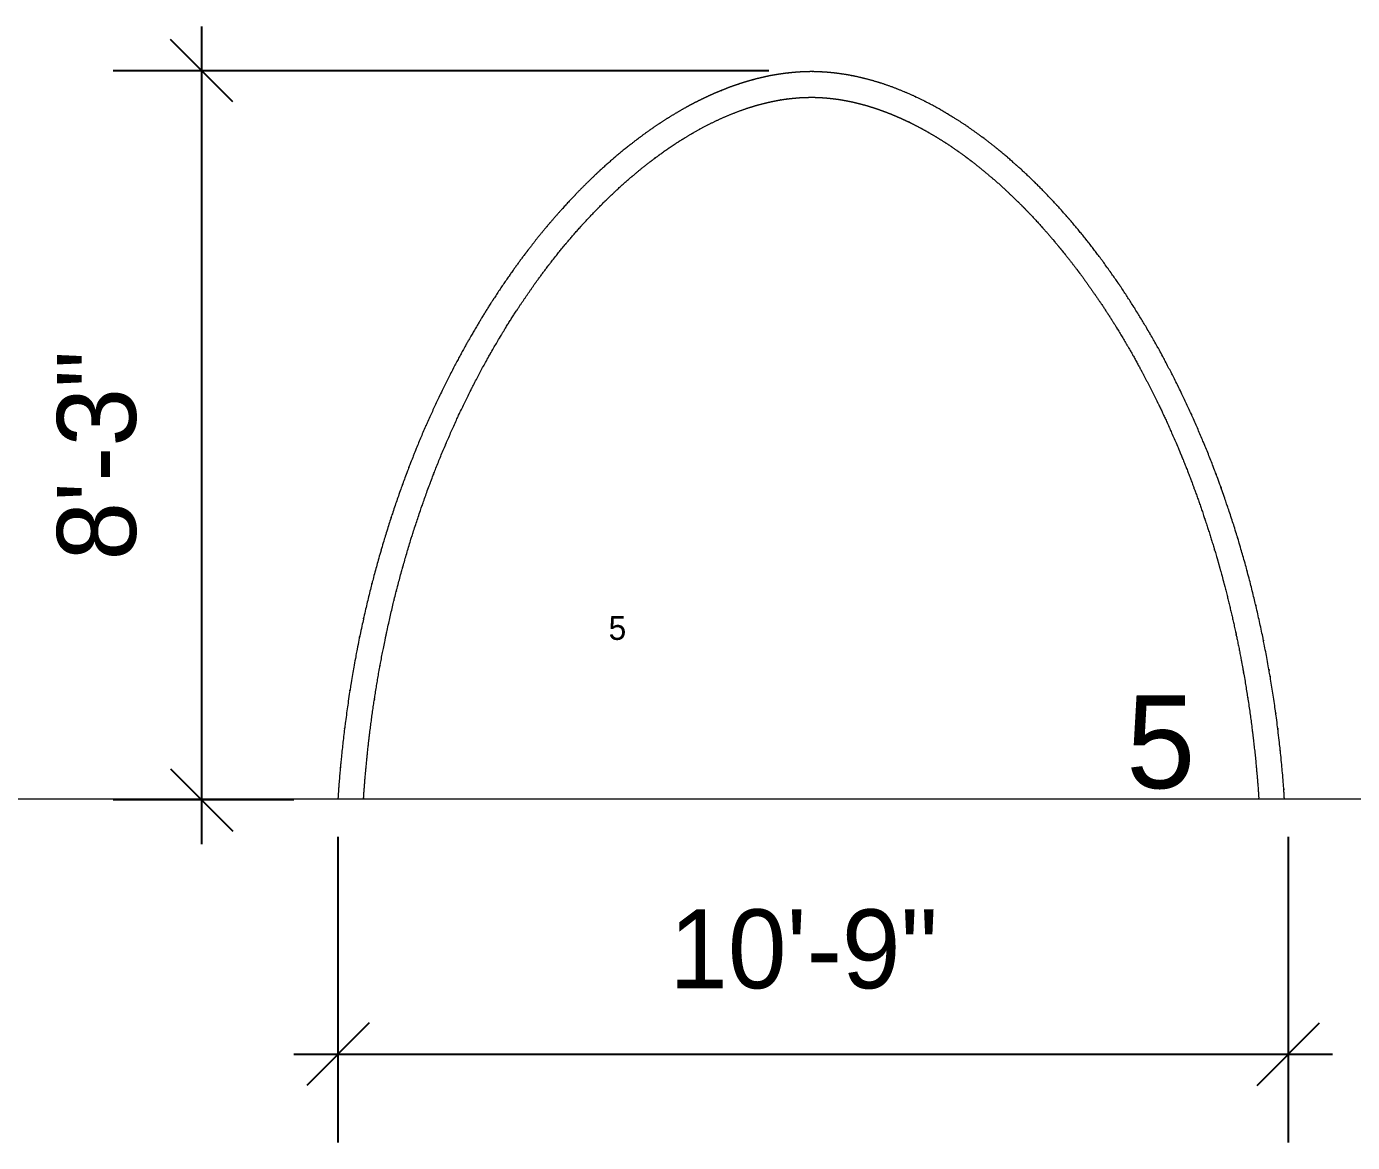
# Model space of a CAD drawing. Header units: inches. Extents: x -92.2 to -4.3, y -5886.5 to -5847.2.
# Drawn here: x -87.658 to -85.783, y -5867.929 to -5866.351 of the extents above; entities that cross this region are included whole.
import ezdxf

# ---------------------------------------------------------------- set-up
doc = ezdxf.new("R2010")
doc.units = ezdxf.units.IN
doc.header["$LTSCALE"] = 0.2
doc.header["$MEASUREMENT"] = 0
doc.header["$PDMODE"] = 1
doc.header["$PDSIZE"] = -2
doc.layers.get('0').update_dxf_attribs({"lineweight": 0})
doc.layers.add('Dimension', color=7, linetype='Continuous', lineweight=0)
doc.layers.add('NAILERS', color=7, linetype='Continuous', lineweight=0)
doc.styles.add('CityBlueprint', font='CityBlueprint')
doc.styles.add('Tw Cen MT', font='Tw Cen MT')
doc.dimstyles.new('Arch', dxfattribs={"dimtxt": 0.111581, "dimasz": 0.088379, "dimexe": 0.125, "dimexo": 0.0625, "dimgap": 0.0625, "dimtad": 1, "dimdec": 3, "dimzin": 15, "dimdsep": 46, "dimlunit": 4, "dimtxsty": 'CityBlueprint', "dimblk": 'VW_SLASH', "dimcen": 0, "dimdle": 0.0625, "dimazin": 0, "dimtfac": 1, "dimtdec": 3, "dimtix": 1, "dimtmove": 0, "dimatfit": 0, "dimldrblk": 'VW_FILLEDARROW', "dimfxl": 0, "dimfrac": 2, "dimtolj": 1, "dimtzin": 15, "dimarcsym": 0})

# ---------------------------------------------------------------- blocks, each defined once
blk = doc.blocks.new('block 97')
at = {"layer": 'NAILERS', "color": 3, "lineweight": 0}
blk.add_rational_spline([(-134.221, 40.092), (-134.366, 40.092), (-134.511, 40.092), (-134.511, 40.105), (-134.518, 40.197), (-134.524, 40.289), (-134.533, 40.382), (-134.537, 40.427), (-134.541, 40.473), (-134.559, 40.657), (-134.581, 40.84), (-134.582, 40.846), (-134.583, 40.852), (-134.607, 41.044), (-134.636, 41.236), (-134.636, 41.237), (-134.637, 41.238), (-134.666, 41.428), (-134.701, 41.617), (-134.705, 41.641), (-134.71, 41.665), (-134.736, 41.806), (-134.766, 41.946), (-134.766, 41.947), (-134.766, 41.947), (-134.796, 42.086), (-134.829, 42.225), (-134.861, 42.363), (-134.897, 42.501), (-134.903, 42.524), (-134.909, 42.547), (-134.957, 42.728), (-135.01, 42.906), (-135.011, 42.907), (-135.011, 42.908), (-135.064, 43.085), (-135.122, 43.26), (-135.122, 43.261), (-135.123, 43.262), (-135.18, 43.436), (-135.244, 43.607), (-135.244, 43.608), (-135.244, 43.609), (-135.307, 43.779), (-135.375, 43.947), (-135.376, 43.948), (-135.376, 43.949), (-135.444, 44.115), (-135.517, 44.278), (-135.526, 44.299), (-135.535, 44.32), (-135.59, 44.442), (-135.648, 44.561), (-135.658, 44.581), (-135.668, 44.602), (-135.707, 44.681), (-135.747, 44.759), (-135.787, 44.838), (-135.829, 44.915), (-135.839, 44.934), (-135.849, 44.953), (-135.91, 45.069), (-135.976, 45.182), (-135.993, 45.21), (-136.009, 45.238), (-136.085, 45.368), (-136.165, 45.495), (-136.177, 45.513), (-136.188, 45.532), (-136.245, 45.621), (-136.304, 45.709), (-136.308, 45.715), (-136.312, 45.72), (-136.364, 45.797), (-136.418, 45.873), (-136.471, 45.95), (-136.527, 46.025), (-136.54, 46.043), (-136.554, 46.061), (-136.618, 46.147), (-136.685, 46.23), (-136.686, 46.231), (-136.686, 46.232), (-136.752, 46.314), (-136.819, 46.394), (-136.819, 46.394), (-136.819, 46.395), (-136.885, 46.474), (-136.955, 46.551), (-136.955, 46.552), (-136.956, 46.553), (-137.024, 46.627), (-137.092, 46.7), (-137.093, 46.701), (-137.093, 46.701), (-137.161, 46.774), (-137.232, 46.843), (-137.233, 46.844), (-137.234, 46.845), (-137.303, 46.912), (-137.373, 46.978), (-137.374, 46.978), (-137.374, 46.979), (-137.443, 47.044), (-137.515, 47.106), (-137.516, 47.106), (-137.518, 47.107), (-137.588, 47.167), (-137.659, 47.226), (-137.659, 47.226), (-137.66, 47.226), (-137.73, 47.284), (-137.803, 47.338), (-137.816, 47.347), (-137.829, 47.357), (-137.876, 47.392), (-137.924, 47.426), (-137.925, 47.426), (-137.925, 47.426), (-137.973, 47.459), (-138.021, 47.492), (-138.022, 47.492), (-138.022, 47.492), (-138.07, 47.524), (-138.118, 47.554), (-138.119, 47.554), (-138.119, 47.554), (-138.167, 47.584), (-138.215, 47.613), (-138.216, 47.613), (-138.216, 47.613), (-138.264, 47.641), (-138.313, 47.668), (-138.313, 47.668), (-138.313, 47.668), (-138.361, 47.694), (-138.41, 47.719), (-138.41, 47.719), (-138.411, 47.719), (-138.458, 47.744), (-138.507, 47.766), (-138.507, 47.767), (-138.508, 47.767), (-138.555, 47.789), (-138.604, 47.81), (-138.604, 47.81), (-138.604, 47.81), (-138.652, 47.831), (-138.7, 47.85), (-138.701, 47.85), (-138.701, 47.85), (-138.749, 47.869), (-138.797, 47.886), (-138.797, 47.886), (-138.798, 47.886), (-138.845, 47.903), (-138.893, 47.918), (-138.893, 47.918), (-138.894, 47.918), (-138.941, 47.933), (-138.989, 47.946), (-138.989, 47.946), (-138.989, 47.946), (-139.036, 47.959), (-139.084, 47.97), (-139.084, 47.97), (-139.084, 47.97), (-139.131, 47.981), (-139.178, 47.99), (-139.179, 47.99), (-139.179, 47.99), (-139.226, 47.999), (-139.273, 48.006), (-139.273, 48.006), (-139.273, 48.006), (-139.32, 48.012), (-139.366, 48.017), (-139.413, 48.022), (-139.46, 48.025), (-139.465, 48.025), (-139.471, 48.025), (-139.528, 48.029), (-139.586, 48.028), (-139.591, 48.028), (-139.597, 48.028), (-139.643, 48.027), (-139.689, 48.025), (-139.736, 48.022), (-139.782, 48.017), (-139.782, 48.017), (-139.782, 48.017), (-139.829, 48.012), (-139.875, 48.006), (-139.875, 48.006), (-139.876, 48.006), (-139.923, 47.999), (-139.969, 47.99), (-139.97, 47.99), (-139.97, 47.99), (-140.017, 47.981), (-140.064, 47.97), (-140.064, 47.97), (-140.065, 47.97), (-140.112, 47.959), (-140.159, 47.946), (-140.16, 47.946), (-140.16, 47.946), (-140.208, 47.933), (-140.255, 47.918), (-140.255, 47.918), (-140.256, 47.918), (-140.304, 47.903), (-140.351, 47.886), (-140.351, 47.886), (-140.352, 47.886), (-140.4, 47.869), (-140.447, 47.85), (-140.448, 47.85), (-140.448, 47.85), (-140.496, 47.831), (-140.544, 47.81), (-140.544, 47.81), (-140.545, 47.81), (-140.593, 47.789), (-140.641, 47.767), (-140.641, 47.767), (-140.642, 47.766), (-140.69, 47.744), (-140.738, 47.719), (-140.738, 47.719), (-140.739, 47.719), (-140.787, 47.694), (-140.835, 47.668), (-140.836, 47.668), (-140.836, 47.668), (-140.885, 47.641), (-140.932, 47.613), (-140.933, 47.613), (-140.933, 47.613), (-140.982, 47.584), (-141.029, 47.554), (-141.03, 47.554), (-141.03, 47.554), (-141.079, 47.524), (-141.126, 47.492), (-141.139, 47.484), (-141.152, 47.475), (-141.225, 47.427), (-141.296, 47.374), (-141.297, 47.374), (-141.297, 47.373), (-141.369, 47.32), (-141.44, 47.266), (-141.441, 47.265), (-141.442, 47.264), (-141.514, 47.207), (-141.584, 47.147), (-141.597, 47.136), (-141.61, 47.126), (-141.705, 47.044), (-141.797, 46.958), (-141.798, 46.957), (-141.8, 46.955), (-141.894, 46.867), (-141.984, 46.775), (-141.986, 46.773), (-141.987, 46.772), (-142.08, 46.677), (-142.169, 46.578), (-142.17, 46.577), (-142.172, 46.576), (-142.263, 46.474), (-142.351, 46.369), (-142.352, 46.368), (-142.353, 46.367), (-142.443, 46.259), (-142.528, 46.148), (-142.539, 46.135), (-142.549, 46.122), (-142.618, 46.032), (-142.684, 45.939), (-142.693, 45.927), (-142.702, 45.915), (-142.75, 45.847), (-142.797, 45.778), (-142.844, 45.71), (-142.89, 45.64), (-142.902, 45.621), (-142.915, 45.603), (-142.985, 45.496), (-143.051, 45.386), (-143.063, 45.367), (-143.074, 45.348), (-143.163, 45.201), (-143.247, 45.05), (-143.247, 45.049), (-143.248, 45.048), (-143.332, 44.896), (-143.411, 44.741), (-143.412, 44.74), (-143.412, 44.739), (-143.492, 44.582), (-143.566, 44.422), (-143.567, 44.421), (-143.567, 44.42), (-143.642, 44.259), (-143.712, 44.094), (-143.712, 44.094), (-143.713, 44.093), (-143.783, 43.927), (-143.848, 43.759), (-143.848, 43.758), (-143.849, 43.757), (-143.914, 43.587), (-143.974, 43.415), (-143.974, 43.414), (-143.975, 43.413), (-144.035, 43.239), (-144.09, 43.064), (-144.09, 43.063), (-144.091, 43.062), (-144.146, 42.885), (-144.196, 42.706), (-144.196, 42.705), (-144.197, 42.704), (-144.247, 42.523), (-144.292, 42.341), (-144.292, 42.341), (-144.292, 42.34), (-144.338, 42.156), (-144.377, 41.971), (-144.377, 41.97), (-144.378, 41.969), (-144.417, 41.782), (-144.452, 41.595), (-144.452, 41.594), (-144.452, 41.593), (-144.487, 41.404), (-144.516, 41.213), (-144.516, 41.213), (-144.516, 41.212), (-144.545, 41.02), (-144.569, 40.828), (-144.57, 40.815), (-144.572, 40.803), (-144.593, 40.632), (-144.608, 40.461), (-144.612, 40.418), (-144.616, 40.375), (-144.624, 40.289), (-144.63, 40.203), (-144.633, 40.173), (-144.635, 40.142), (-144.636, 40.117), (-144.638, 40.092), (-144.783, 40.092), (-144.928, 40.092), (-144.926, 40.12), (-144.924, 40.147), (-144.922, 40.182), (-144.92, 40.216), (-144.913, 40.311), (-144.904, 40.407), (-144.9, 40.454), (-144.895, 40.5), (-144.877, 40.689), (-144.854, 40.878), (-144.852, 40.892), (-144.85, 40.905), (-144.824, 41.114), (-144.792, 41.321), (-144.791, 41.323), (-144.791, 41.325), (-144.759, 41.529), (-144.721, 41.731), (-144.72, 41.733), (-144.72, 41.735), (-144.682, 41.934), (-144.638, 42.132), (-144.638, 42.133), (-144.637, 42.135), (-144.594, 42.329), (-144.545, 42.522), (-144.544, 42.524), (-144.544, 42.526), (-144.495, 42.715), (-144.441, 42.902), (-144.44, 42.904), (-144.44, 42.906), (-144.386, 43.09), (-144.327, 43.272), (-144.327, 43.274), (-144.326, 43.275), (-144.268, 43.454), (-144.204, 43.631), (-144.203, 43.633), (-144.203, 43.634), (-144.14, 43.808), (-144.072, 43.979), (-144.071, 43.98), (-144.071, 43.982), (-144.004, 44.15), (-143.932, 44.315), (-143.931, 44.317), (-143.93, 44.319), (-143.859, 44.481), (-143.783, 44.64), (-143.782, 44.642), (-143.781, 44.644), (-143.707, 44.8), (-143.627, 44.953), (-143.622, 44.964), (-143.616, 44.975), (-143.547, 45.107), (-143.474, 45.236), (-143.474, 45.238), (-143.473, 45.239), (-143.402, 45.366), (-143.327, 45.49), (-143.321, 45.5), (-143.315, 45.509), (-143.252, 45.615), (-143.186, 45.718), (-143.174, 45.735), (-143.163, 45.753), (-143.119, 45.82), (-143.074, 45.887), (-143.029, 45.954), (-142.983, 46.019), (-142.972, 46.035), (-142.96, 46.052), (-142.893, 46.147), (-142.823, 46.24), (-142.822, 46.241), (-142.821, 46.243), (-142.752, 46.333), (-142.682, 46.423), (-142.681, 46.423), (-142.681, 46.424), (-142.611, 46.512), (-142.538, 46.597), (-142.537, 46.598), (-142.536, 46.6), (-142.465, 46.683), (-142.392, 46.764), (-142.392, 46.765), (-142.391, 46.765), (-142.32, 46.846), (-142.245, 46.923), (-142.244, 46.924), (-142.243, 46.926), (-142.17, 47.001), (-142.095, 47.075), (-142.095, 47.075), (-142.094, 47.076), (-142.02, 47.148), (-141.944, 47.218), (-141.943, 47.219), (-141.942, 47.22), (-141.867, 47.287), (-141.791, 47.353), (-141.791, 47.353), (-141.79, 47.354), (-141.715, 47.418), (-141.638, 47.479), (-141.624, 47.49), (-141.61, 47.5), (-141.56, 47.54), (-141.508, 47.579), (-141.508, 47.579), (-141.507, 47.579), (-141.456, 47.617), (-141.404, 47.654), (-141.404, 47.654), (-141.404, 47.654), (-141.353, 47.69), (-141.301, 47.725), (-141.3, 47.725), (-141.3, 47.725), (-141.249, 47.759), (-141.197, 47.792), (-141.196, 47.792), (-141.196, 47.793), (-141.144, 47.825), (-141.092, 47.855), (-141.092, 47.856), (-141.092, 47.856), (-141.04, 47.886), (-140.988, 47.915), (-140.988, 47.915), (-140.987, 47.915), (-140.936, 47.944), (-140.884, 47.971), (-140.883, 47.971), (-140.883, 47.971), (-140.831, 47.997), (-140.779, 48.022), (-140.779, 48.022), (-140.778, 48.022), (-140.727, 48.047), (-140.675, 48.07), (-140.674, 48.07), (-140.674, 48.07), (-140.623, 48.092), (-140.571, 48.113), (-140.57, 48.113), (-140.57, 48.113), (-140.519, 48.134), (-140.467, 48.153), (-140.466, 48.153), (-140.466, 48.153), (-140.415, 48.171), (-140.363, 48.188), (-140.363, 48.188), (-140.362, 48.188), (-140.311, 48.205), (-140.26, 48.219), (-140.259, 48.219), (-140.259, 48.219), (-140.208, 48.234), (-140.156, 48.246), (-140.156, 48.246), (-140.156, 48.246), (-140.105, 48.258), (-140.054, 48.269), (-140.054, 48.269), (-140.053, 48.269), (-140.003, 48.279), (-139.952, 48.287), (-139.951, 48.287), (-139.951, 48.287), (-139.901, 48.295), (-139.85, 48.301), (-139.85, 48.301), (-139.85, 48.301), (-139.8, 48.307), (-139.749, 48.311), (-139.699, 48.315), (-139.649, 48.317), (-139.646, 48.317), (-139.643, 48.317), (-139.587, 48.319), (-139.53, 48.318), (-139.528, 48.318), (-139.525, 48.317), (-139.474, 48.316), (-139.424, 48.313), (-139.374, 48.31), (-139.324, 48.304), (-139.324, 48.304), (-139.323, 48.304), (-139.273, 48.299), (-139.223, 48.291), (-139.222, 48.291), (-139.222, 48.291), (-139.171, 48.284), (-139.121, 48.274), (-139.12, 48.274), (-139.12, 48.274), (-139.069, 48.264), (-139.018, 48.252), (-139.018, 48.252), (-139.017, 48.252), (-138.966, 48.24), (-138.915, 48.226), (-138.915, 48.226), (-138.915, 48.226), (-138.863, 48.212), (-138.812, 48.196), (-138.812, 48.196), (-138.811, 48.196), (-138.759, 48.18), (-138.708, 48.162), (-138.708, 48.162), (-138.708, 48.162), (-138.656, 48.144), (-138.604, 48.124), (-138.604, 48.124), (-138.604, 48.123), (-138.552, 48.103), (-138.5, 48.081), (-138.5, 48.081), (-138.499, 48.081), (-138.447, 48.059), (-138.396, 48.035), (-138.396, 48.035), (-138.395, 48.034), (-138.343, 48.01), (-138.292, 47.984), (-138.278, 47.977), (-138.264, 47.97), (-138.185, 47.93), (-138.109, 47.886), (-138.108, 47.886), (-138.108, 47.885), (-138.03, 47.84), (-137.954, 47.793), (-137.952, 47.792), (-137.951, 47.792), (-137.872, 47.743), (-137.796, 47.69), (-137.796, 47.69), (-137.795, 47.689), (-137.718, 47.636), (-137.642, 47.58), (-137.641, 47.579), (-137.64, 47.578), (-137.562, 47.521), (-137.486, 47.459), (-137.473, 47.448), (-137.459, 47.437), (-137.356, 47.354), (-137.258, 47.265), (-137.256, 47.264), (-137.255, 47.263), (-137.153, 47.172), (-137.056, 47.077), (-137.054, 47.075), (-137.053, 47.074), (-136.953, 46.976), (-136.857, 46.873), (-136.855, 46.872), (-136.854, 46.87), (-136.755, 46.765), (-136.661, 46.656), (-136.659, 46.654), (-136.658, 46.653), (-136.561, 46.541), (-136.469, 46.425), (-136.467, 46.423), (-136.466, 46.422), (-136.371, 46.303), (-136.281, 46.18), (-136.28, 46.178), (-136.279, 46.177), (-136.186, 46.051), (-136.098, 45.922), (-136.097, 45.92), (-136.096, 45.919), (-136.006, 45.786), (-135.921, 45.651), (-135.92, 45.649), (-135.919, 45.648), (-135.831, 45.509), (-135.749, 45.367), (-135.748, 45.365), (-135.747, 45.364), (-135.663, 45.219), (-135.583, 45.071), (-135.582, 45.069), (-135.582, 45.067), (-135.501, 44.916), (-135.425, 44.762), (-135.424, 44.76), (-135.423, 44.759), (-135.346, 44.601), (-135.273, 44.442), (-135.273, 44.44), (-135.272, 44.438), (-135.198, 44.275), (-135.13, 44.109), (-135.129, 44.108), (-135.128, 44.106), (-135.058, 43.937), (-134.994, 43.766), (-134.994, 43.764), (-134.993, 43.762), (-134.927, 43.588), (-134.868, 43.411), (-134.867, 43.409), (-134.866, 43.408), (-134.805, 43.227), (-134.75, 43.045), (-134.75, 43.044), (-134.749, 43.042), (-134.693, 42.856), (-134.642, 42.669), (-134.642, 42.667), (-134.642, 42.666), (-134.59, 42.475), (-134.545, 42.283), (-134.545, 42.281), (-134.544, 42.279), (-134.498, 42.083), (-134.458, 41.886), (-134.458, 41.884), (-134.458, 41.882), (-134.417, 41.682), (-134.383, 41.48), (-134.382, 41.478), (-134.382, 41.476), (-134.347, 41.27), (-134.319, 41.064), (-134.319, 41.062), (-134.318, 41.06), (-134.29, 40.849), (-134.267, 40.638), (-134.267, 40.636), (-134.267, 40.635), (-134.244, 40.42), (-134.228, 40.204), (-134.228, 40.203), (-134.228, 40.202), (-134.224, 40.147), (-134.221, 40.092)], [1, 1, 1, 1, 1, 0.999918005089, 1, 1, 1, 0.999892095719, 1, 1, 1, 0.999890861991, 1, 1, 1, 0.99988916537, 1, 1, 1, 0.999886786136, 1, 1, 1, 0.999971309576, 1, 0.999882798322, 1, 1, 1, 0.999878932279, 1, 1, 1, 0.999875538136, 1, 1, 1, 0.999869688021, 1, 1, 1, 0.99986401698, 1, 1, 1, 0.999857620462, 1, 1, 1, 0.999849855721, 1, 1, 1, 0.99996090862, 1, 0.99996025701, 1, 1, 1, 0.999832988402, 1, 1, 1, 0.999821894487, 1, 1, 1, 0.9998938976, 1, 1, 1, 0.99995128622, 1, 0.999920611911, 1, 1, 1, 0.999825916359, 1, 1, 1, 0.999954879334, 1, 1, 1, 0.999807367136, 1, 1, 1, 0.999949598713, 1, 1, 1, 0.999782305188, 1, 1, 1, 0.999942528825, 1, 1, 1, 0.999748691251, 1, 1, 1, 0.999933047297, 1, 1, 1, 0.999703664113, 1, 1, 1, 0.999918571509, 1, 1, 1, 0.999914143539, 1, 1, 1, 0.999908406913, 1, 1, 1, 0.999902098119, 1, 1, 1, 0.99989516791, 1, 1, 1, 0.999887566378, 1, 1, 1, 0.999879244437, 1, 1, 1, 0.99987015587, 1, 1, 1, 0.999860260038, 1, 1, 1, 0.999849525372, 1, 1, 1, 0.999837933711, 1, 1, 1, 0.999825485546, 1, 1, 1, 0.99981220609, 1, 1, 1, 0.999798152036, 1, 1, 1, 0.999783418612, 1, 1, 1, 0.99976814687, 1, 0.999754563686, 1, 1, 1, 0.999394122013, 1, 1, 1, 0.999735512199, 1, 0.999752642012, 1, 1, 1, 0.999768232418, 1, 1, 1, 0.99978348338, 1, 1, 1, 0.999798198653, 1, 1, 1, 0.999812237443, 1, 1, 1, 0.99982550432, 1, 1, 1, 0.999837942331, 1, 1, 1, 0.999849525973, 1, 1, 1, 0.999860254461, 1, 1, 1, 0.999870145676, 1, 1, 1, 0.999879230929, 1, 1, 1, 0.999887550626, 1, 1, 1, 0.999895150782, 1, 1, 1, 0.999902080309, 1, 1, 1, 0.99990650576, 1, 1, 1, 0.999668897677, 1, 1, 1, 0.999923605873, 1, 1, 1, 0.999720974333, 1, 1, 1, 0.999749995319, 1, 1, 1, 0.999773279324, 1, 1, 1, 0.999792429767, 1, 1, 1, 0.999808172403, 1, 1, 1, 0.999821079012, 1, 1, 1, 0.999831799635, 1, 1, 1, 0.999953276944, 1, 0.999951611628, 1, 1, 1, 0.999816881404, 1, 1, 1, 0.999828151296, 1, 1, 1, 0.999838042772, 1, 1, 1, 0.999846855067, 1, 1, 1, 0.999854665553, 1, 1, 1, 0.999861550432, 1, 1, 1, 0.999867582683, 1, 1, 1, 0.999872830672, 1, 1, 1, 0.999877357394, 1, 1, 1, 0.99988121998, 1, 1, 1, 0.999884470213, 1, 1, 1, 0.999887152529, 1, 1, 1, 0.99988931264, 1, 1, 1, 0.9998909661, 1, 1, 1, 0.999892230713, 1, 1, 1, 0.999939795074, 1, 1, 1, 0.999998337416, 1, 1, 1, 0.999998113934, 1, 1, 1, 0.999931086025, 1, 1, 1, 0.999877041402, 1, 1, 1, 0.999876653496, 1, 1, 1, 0.999876177682, 1, 1, 1, 0.999875529674, 1, 1, 1, 0.999874673978, 1, 1, 1, 0.999873559658, 1, 1, 1, 0.999872132015, 1, 1, 1, 0.999870330122, 1, 1, 1, 0.999868085548, 1, 1, 1, 0.999865320548, 1, 1, 1, 0.99986194584, 1, 1, 1, 0.999857830062, 1, 1, 1, 0.999852650156, 1, 1, 1, 0.999914578964, 1, 1, 1, 0.999841367814, 1, 1, 1, 0.999958783959, 1, 0.999958226532, 1, 1, 1, 0.999823143949, 1, 1, 1, 0.999954395414, 1, 1, 1, 0.999805811522, 1, 1, 1, 0.999949342882, 1, 1, 1, 0.999782476847, 1, 1, 1, 0.999942850499, 1, 1, 1, 0.999752197081, 1, 1, 1, 0.999934418201, 1, 1, 1, 0.999712886251, 1, 1, 1, 0.999921931236, 1, 1, 1, 0.999918229945, 1, 1, 1, 0.999913440539, 1, 1, 1, 0.999908226624, 1, 1, 1, 0.999902556429, 1, 1, 1, 0.999896398217, 1, 1, 1, 0.999889721209, 1, 1, 1, 0.999882496796, 1, 1, 1, 0.999874700085, 1, 1, 1, 0.999866311848, 1, 1, 1, 0.99985732088, 1, 1, 1, 0.999847726803, 1, 1, 1, 0.999837543279, 1, 1, 1, 0.999826801576, 1, 1, 1, 0.999815554333, 1, 1, 1, 0.999803879305, 1, 1, 1, 0.999791882679, 1, 1, 1, 0.999779698672, 1, 0.999767583399, 1, 1, 1, 0.999615852112, 1, 1, 1, 0.999763958904, 1, 0.999776682548, 1, 1, 1, 0.999788836463, 1, 1, 1, 0.999800905401, 1, 1, 1, 0.999812672555, 1, 1, 1, 0.999824036232, 1, 1, 1, 0.999834910073, 1, 1, 1, 0.999845236049, 1, 1, 1, 0.999854978046, 1, 1, 1, 0.999864118522, 1, 1, 1, 0.999872654803, 1, 1, 1, 0.999878137281, 1, 1, 1, 0.999568050411, 1, 1, 1, 0.999900156571, 1, 1, 1, 0.999640049236, 1, 1, 1, 0.999916529819, 1, 1, 1, 0.999694050361, 1, 1, 1, 0.99972503242, 1, 1, 1, 0.999750431622, 1, 1, 1, 0.999771770697, 1, 1, 1, 0.99978970237, 1, 1, 1, 0.999804776355, 1, 1, 1, 0.999817451636, 1, 1, 1, 0.999828109617, 1, 1, 1, 0.999837066632, 1, 1, 1, 0.99984458513, 1, 1, 1, 0.999850883334, 1, 1, 1, 0.999856143374, 1, 1, 1, 0.999860518056, 1, 1, 1, 0.999864136396, 1, 1, 1, 0.999867108303, 1, 1, 1, 0.999869527745, 1, 1, 1, 0.99987147787, 1, 1, 1, 0.99987302507, 1, 1, 1, 0.999874253848, 1, 1, 1, 0.999875138945, 1, 1, 1, 0.999875904902, 1, 1, 1, 0.999876442448, 1, 1, 1, 0.999876822771, 1, 1, 1, 0.999877277852, 1, 1, 1, 0.99999241766, 1], degree=2, knots=[0, 0, 0, 1, 1, 2, 2, 3, 3, 4, 4, 5, 5, 6, 6, 7, 7, 8, 8, 9, 9, 10, 10, 11, 11, 12, 12, 13, 13, 14, 14, 15, 15, 16, 16, 17, 17, 18, 18, 19, 19, 20, 20, 21, 21, 22, 22, 23, 23, 24, 24, 25, 25, 26, 26, 27, 27, 28, 28, 29, 29, 30, 30, 31, 31, 32, 32, 33, 33, 34, 34, 35, 35, 36, 36, 37, 37, 38, 38, 39, 39, 40, 40, 41, 41, 42, 42, 43, 43, 44, 44, 45, 45, 46, 46, 47, 47, 48, 48, 49, 49, 50, 50, 51, 51, 52, 52, 53, 53, 54, 54, 55, 55, 56, 56, 57, 57, 58, 58, 59, 59, 60, 60, 61, 61, 62, 62, 63, 63, 64, 64, 65, 65, 66, 66, 67, 67, 68, 68, 69, 69, 70, 70, 71, 71, 72, 72, 73, 73, 74, 74, 75, 75, 76, 76, 77, 77, 78, 78, 79, 79, 80, 80, 81, 81, 82, 82, 83, 83, 84, 84, 85, 85, 86, 86, 87, 87, 88, 88, 89, 89, 90, 90, 91, 91, 92, 92, 93, 93, 94, 94, 95, 95, 96, 96, 97, 97, 98, 98, 99, 99, 100, 100, 101, 101, 102, 102, 103, 103, 104, 104, 105, 105, 106, 106, 107, 107, 108, 108, 109, 109, 110, 110, 111, 111, 112, 112, 113, 113, 114, 114, 115, 115, 116, 116, 117, 117, 118, 118, 119, 119, 120, 120, 121, 121, 122, 122, 123, 123, 124, 124, 125, 125, 126, 126, 127, 127, 128, 128, 129, 129, 130, 130, 131, 131, 132, 132, 133, 133, 134, 134, 135, 135, 136, 136, 137, 137, 138, 138, 139, 139, 140, 140, 141, 141, 142, 142, 143, 143, 144, 144, 145, 145, 146, 146, 147, 147, 148, 148, 149, 149, 150, 150, 151, 151, 152, 152, 153, 153, 154, 154, 155, 155, 156, 156, 157, 157, 158, 158, 159, 159, 160, 160, 161, 161, 162, 162, 163, 163, 164, 164, 165, 165, 166, 166, 167, 167, 168, 168, 169, 169, 170, 170, 171, 171, 172, 172, 173, 173, 174, 174, 175, 175, 176, 176, 177, 177, 178, 178, 179, 179, 180, 180, 181, 181, 182, 182, 183, 183, 184, 184, 185, 185, 186, 186, 187, 187, 188, 188, 189, 189, 190, 190, 191, 191, 192, 192, 193, 193, 194, 194, 195, 195, 196, 196, 197, 197, 198, 198, 199, 199, 200, 200, 201, 201, 202, 202, 203, 203, 204, 204, 205, 205, 206, 206, 207, 207, 208, 208, 209, 209, 210, 210, 211, 211, 212, 212, 213, 213, 214, 214, 215, 215, 216, 216, 217, 217, 218, 218, 219, 219, 220, 220, 221, 221, 222, 222, 223, 223, 224, 224, 225, 225, 226, 226, 227, 227, 228, 228, 229, 229, 230, 230, 231, 231, 232, 232, 233, 233, 234, 234, 235, 235, 236, 236, 237, 237, 238, 238, 239, 239, 240, 240, 241, 241, 242, 242, 243, 243, 244, 244, 245, 245, 246, 246, 247, 247, 248, 248, 249, 249, 250, 250, 251, 251, 252, 252, 253, 253, 254, 254, 255, 255, 256, 256, 257, 257, 258, 258, 259, 259, 260, 260, 261, 261, 262, 262, 263, 263, 264, 264, 265, 265, 266, 266, 267, 267, 268, 268, 269, 269, 270, 270, 271, 271, 272, 272, 273, 273, 274, 274, 275, 275, 276, 276, 277, 277, 278, 278, 279, 279, 280, 280, 281, 281, 282, 282, 283, 283, 284, 284, 285, 285, 286, 286, 287, 287, 288, 288, 289, 289, 290, 290, 291, 291, 292, 292, 293, 293, 294, 294, 295, 295, 296, 296, 297, 297, 298, 298, 299, 299, 300, 300, 301, 301, 302, 302, 303, 303, 304, 304, 305, 305, 306, 306, 307, 307, 308, 308, 309, 309, 310, 310, 311, 311, 312, 312, 313, 313, 314, 314, 315, 315, 316, 316, 317, 317, 318, 318, 319, 319, 320, 320, 321, 321, 322, 322, 323, 323, 324, 324, 325, 325, 326, 326, 327, 327, 328, 328, 329, 329, 330, 330, 331, 331, 332, 332, 333, 333, 334, 334, 335, 335, 336, 336, 337, 337, 338, 338, 339, 339, 340, 340, 341, 341, 342, 342, 343, 343, 344, 344, 345, 345, 346, 346, 347, 347, 348, 348, 349, 349, 350, 350, 351, 351, 352, 352, 352], dxfattribs=at)
at = {"layer": 'NAILERS', "color": 250, "insert": (-136.01, 40.197), "char_height": 1.36111, "attachment_point": 7, "line_spacing_factor": 0.451678}
blk.add_mtext('{\\fMyriad Pro|b0|i0|c0|p0;\\H0.7708x;\\l5}', dxfattribs=at)
blk = doc.blocks.new('*D90')
at = {"layer": 'Defpoints', "color": 0, "lineweight": 0}
for p in [(-87.2179, -5867.4346), (-85.8741, -5867.4346), (-87.2179, -5867.8044)]:
    blk.add_point(p, dxfattribs=at)
at = {"layer": 'Dimension', "color": 0, "linetype": 'Continuous', "lineweight": -2}
for p, q in [((-87.2179, -5867.4971), (-87.2179, -5867.9294)), ((-85.8741, -5867.4971), (-85.8741, -5867.9294)), ((-87.2804, -5867.8044), (-87.2179, -5867.8044)), ((-87.2179, -5867.8044), (-85.8741, -5867.8044)), ((-85.8741, -5867.8044), (-85.8116, -5867.8044))]:
    blk.add_line(p, q, dxfattribs=at)
at = {"layer": 'Dimension', "color": 7, "linetype": 'Continuous', "lineweight": -2}
for p, q in [((-87.1737, -5867.7602), (-87.2621, -5867.8486)), ((-85.9183, -5867.8486), (-85.8299, -5867.7602))]:
    blk.add_line(p, q, dxfattribs=at)
at = {"color": 0, "linetype": 'Continuous', "lineweight": -2}
blk.add_wipeout([(-86.7495, -5867.7419), (-86.3425, -5867.7419), (-86.3425, -5867.5641), (-86.7495, -5867.5641)], dxfattribs=at).dxf.layer = 'Dimension'
at = {"layer": 'Dimension', "color": 0, "insert": (-86.7495, -5867.5998), "char_height": 0.11158, "attachment_point": 1, "line_spacing_factor": 0.959794, "style": 'CityBlueprint'}
blk.add_mtext('10\'-9"', dxfattribs=at)
blk = doc.blocks.new('VW_FILLEDARROW')
at = {"color": 0, "lineweight": -2}
blk.add_solid([(0, 0), (-0.015, -0.004), (-0.015, 0.004)], dxfattribs=at)
blk = doc.blocks.new('VW_SLASH')
at = {"color": 0, "linetype": 'ByBlock', "lineweight": -2}
blk.add_line((0, 0), (-1, 0), dxfattribs=at)
at = {"color": 7, "linetype": 'ByBlock', "lineweight": -2}
blk.add_line((-0.005, -0.005), (0.005, 0.005), dxfattribs=at)
blk = doc.blocks.new('*D91')
at = {"layer": 'Defpoints', "color": 0, "lineweight": 0}
for p in [(-86.546, -5866.4138), (-87.4106, -5867.445), (-87.2179, -5867.445)]:
    blk.add_point(p, dxfattribs=at)
at = {"layer": 'Dimension', "color": 0, "linetype": 'Continuous', "lineweight": -2}
for p, q in [((-87.4106, -5866.4138), (-87.4106, -5866.3513)), ((-86.6085, -5866.4138), (-87.5356, -5866.4138)), ((-87.4106, -5867.445), (-87.4106, -5866.4138)), ((-87.2804, -5867.445), (-87.5356, -5867.445)), ((-87.4106, -5867.5075), (-87.4106, -5867.445))]:
    blk.add_line(p, q, dxfattribs=at)
at = {"layer": 'Dimension', "color": 7, "linetype": 'Continuous', "lineweight": -2}
for p, q in [((-87.3664, -5866.458), (-87.4548, -5866.3696)), ((-87.4548, -5867.4008), (-87.3664, -5867.4892))]:
    blk.add_line(p, q, dxfattribs=at)
at = {"color": 0, "linetype": 'Continuous', "lineweight": -2}
blk.add_wipeout([(-87.4731, -5867.1065), (-87.4731, -5866.7523), (-87.6508, -5866.7523), (-87.6508, -5867.1065)], dxfattribs=at).dxf.layer = 'Dimension'
at = {"layer": 'Dimension', "color": 0, "insert": (-87.6152, -5867.1065), "char_height": 0.11158, "attachment_point": 1, "rotation": 90, "line_spacing_factor": 0.959794, "style": 'CityBlueprint'}
blk.add_mtext('8\'-3"', dxfattribs=at)

msp = doc.modelspace()

# ---------------------------------------------------------------- linework, layer by layer
at = {"color": 5, "linetype": 'Continuous', "lineweight": 0}
msp.add_line((-90.880539, -5867.443352), (-66.083664, -5867.443352), dxfattribs=at)

# ---------------------------------------------------------------- block references
at = {"layer": 'NAILERS', "color": 17, "xscale": 0.125, "yscale": 0.125, "zscale": 0.125}
msp.add_blockref('block 97', (-69.101966, -5872.454908), dxfattribs=at)

# ---------------------------------------------------------------- next in the draw order: dimensions: what is measured, and where the dimension line sits
at = {"layer": 'Dimension', "color": 250, "linetype": 'Continuous', "lineweight": 0}
dim = msp.add_linear_dim(base=(-87.21786, -5867.804413), p1=(-85.87411, -5867.434622), p2=(-87.21786, -5867.434622), dimstyle='Arch', override={"dimgap": 0.0625, "dimlfac": 96, "dimpost": '<>', "dimtxsty": 'CityBlueprint', "dimtmove": 2}, dxfattribs=at)
dim.commit()
dim.dimension.update_dxf_attribs({"geometry": '*D90', "text_midpoint": (-86.545985, -5867.804413)})

# ---------------------------------------------------------------- next in the draw order: dimensions: what is measured, and where the dimension line sits
dim = msp.add_linear_dim(base=(-87.410569, -5867.445038), p1=(-86.545985, -5866.413788), p2=(-87.21786, -5867.445038), angle=90, dimstyle='Arch', override={"dimgap": 0.0625, "dimlfac": 96, "dimpost": '<>', "dimtxsty": 'CityBlueprint', "dimtmove": 2}, dxfattribs=at)
dim.commit()
dim.dimension.update_dxf_attribs({"geometry": '*D91', "text_midpoint": (-87.410569, -5866.929413)})

# ---------------------------------------------------------------- next in the draw order: texts
at = {"layer": 'NAILERS', "color": 250, "insert": (-86.835195, -5867.185127), "char_height": 0.033546, "width": 0.03034777, "attachment_point": 1, "line_spacing_factor": 1.06639, "style": 'Tw Cen MT'}
msp.add_mtext('5', dxfattribs=at)

doc.saveas('drawing.dxf')
